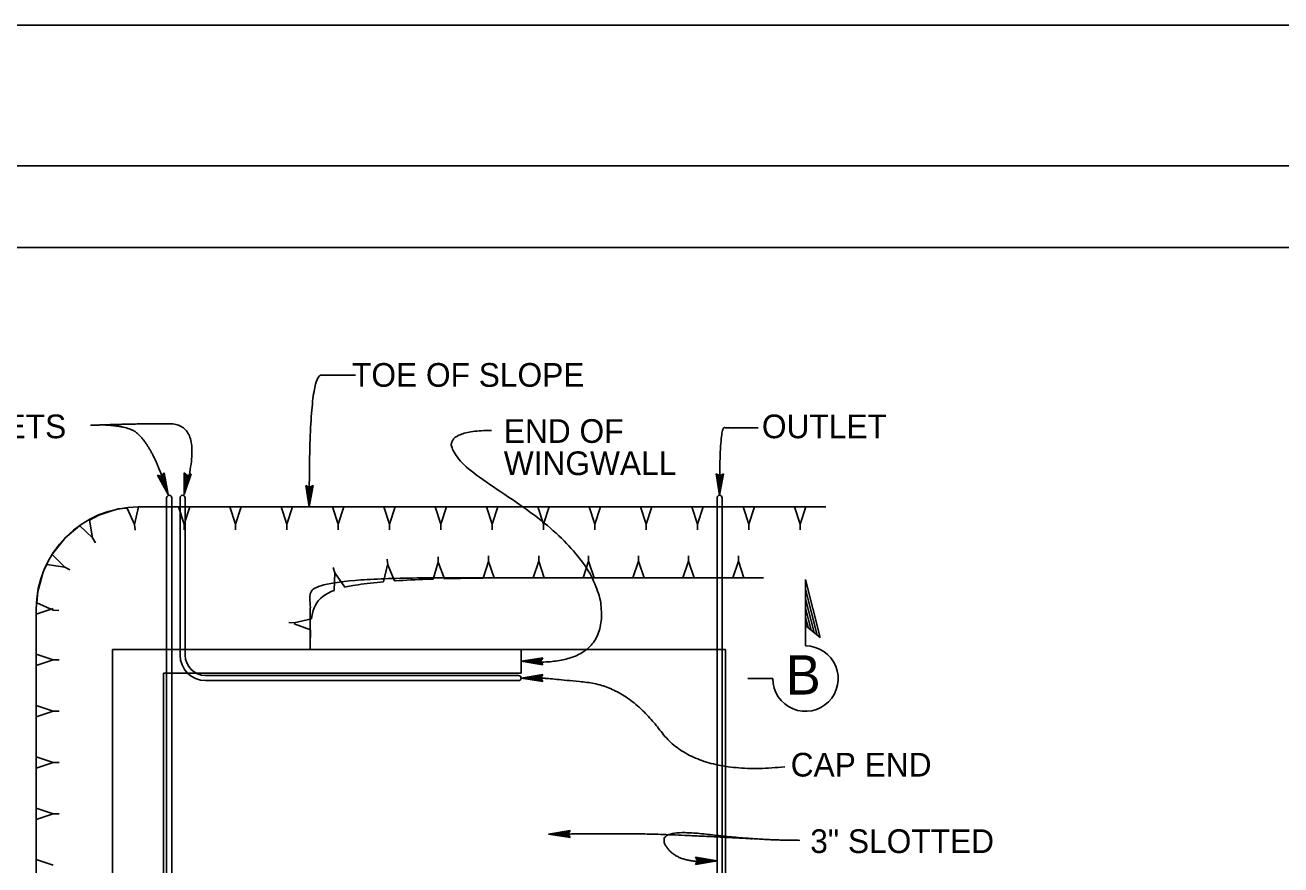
# Model space of a CAD drawing. Extents: x -893 to 867, y -474 to 712.
# Drawn here: x -690.5 to -306.4, y 455.1 to 712 of the extents above; entities that cross this region are included whole.
import ezdxf

# ---------------------------------------------------------------- set-up
doc = ezdxf.new("R2010")
doc.units = 0
for name, color, linetype in [('10 Sheet Format', 7, 'Continuous'), ('12 Coord Grid', 7, 'Continuous'), ('212 Leaders and Dim Lines', 7, 'Continuous'), ('214 Text and Titles', 7, 'Continuous'), ('238 Not Assigned', 7, 'Continuous'), ('239 Not Assigned', 7, 'Continuous'), ('240 Concrete', 7, 'Continuous')]:
    doc.layers.add(name, color=color, linetype=linetype)

msp = doc.modelspace()

# ---------------------------------------------------------------- linework, layer by layer
at = {"layer": '10 Sheet Format'}
for p, q in [((-863.46, 668.96), (836.55, 668.96)), ((-813.45, 643.96), (811.55, 643.96))]:
    msp.add_line(p, q, dxfattribs=at)
for points in [[(-893.46, -474.05), (866.55, -474.05), (866.55, 711.96), (-893.46, 711.96)], [(-863.46, -431.05), (836.55, -431.05), (836.55, 668.96), (-863.46, 668.96)]]:
    msp.add_lwpolyline(points, close=True, dxfattribs=at)
at = {"layer": '12 Coord Grid'}
for points in [[(-538.74, 512.27), (-534.05, 512.27), (-531.61, 512.27), (-506.22, 509.66), (-485.89, 482.27), (-458.11, 485.09)], [(-467.95, 463.09), (-494.46, 464.59), (-515.77, 464.71), (-530.36, 464.47)]]:
    msp.add_open_spline(points, degree=2, dxfattribs=at)
at = {"layer": '212 Leaders and Dim Lines'}
for p, q in [((-649.35, 574.16), (-649.98, 574.3)), ((-649.98, 574.3), (-646.75, 568.44)), ((-649.66, 574.23), (-646.75, 568.44)), ((-646.75, 568.44), (-649.35, 574.16)), ((-649.35, 574.16), (-648.71, 574.02)), ((-646.75, 568.44), (-649.03, 574.09)), ((-648.71, 574.02), (-648.31, 574.53)), ((-648.71, 574.02), (-646.75, 568.44)), ((-648.51, 574.27), (-646.75, 568.44)), ((-648.31, 574.53), (-647.9, 575.03)), ((-648.31, 574.53), (-646.75, 568.44)), ((-646.75, 568.44), (-648.1, 574.78)), ((-646.75, 568.44), (-647.9, 575.03)), ((-641.85, 575.07), (-641.87, 568.38)), ((-641.61, 574.86), (-641.87, 568.38)), ((-641.87, 568.38), (-639.68, 574.7)), ((-641.87, 568.38), (-641.37, 574.64)), ((-641.87, 568.38), (-639.98, 574.58)), ((-640.28, 574.46), (-641.87, 568.38)), ((-641.87, 568.38), (-641.12, 574.43)), ((-640.58, 574.34), (-641.87, 568.38)), ((-640.88, 574.22), (-641.87, 568.38)), ((-641.37, 574.64), (-641.85, 575.07)), ((-641.37, 574.64), (-640.88, 574.22)), ((-640.88, 574.22), (-640.28, 574.46)), ((-640.28, 574.46), (-639.68, 574.7)), ((-478.51, 574.42), (-479.06, 574.77)), ((-478.07, 568.15), (-479.06, 574.77)), ((-478.07, 568.15), (-478.79, 574.59)), ((-478.51, 574.42), (-478.07, 568.15)), ((-477.97, 574.07), (-478.51, 574.42)), ((-478.24, 574.24), (-478.07, 568.15)), ((-476.86, 574.73), (-478.07, 568.15)), ((-477.13, 574.56), (-478.07, 568.15)), ((-478.07, 568.15), (-477.41, 574.4)), ((-478.07, 568.15), (-477.69, 574.24)), ((-477.97, 574.07), (-478.07, 568.15)), ((-477.41, 574.4), (-477.97, 574.07)), ((-477.41, 574.4), (-476.86, 574.73)), ((-604.07, 570.85), (-604.62, 571.19)), ((-603.56, 564.59), (-604.62, 571.19)), ((-603.56, 564.59), (-604.35, 571.02)), ((-604.07, 570.85), (-603.56, 564.59)), ((-603.52, 570.51), (-604.07, 570.85)), ((-603.8, 570.68), (-603.56, 564.59)), ((-602.42, 571.18), (-603.56, 564.59)), ((-602.7, 571.01), (-603.56, 564.59)), ((-603.56, 564.59), (-602.97, 570.84)), ((-603.56, 564.59), (-603.25, 570.68)), ((-603.52, 570.51), (-603.56, 564.59)), ((-602.97, 570.84), (-603.52, 570.51)), ((-602.97, 570.84), (-602.42, 571.18)), ((-538.74, 517.38), (-532.14, 518.49)), ((-538.74, 517.38), (-532.31, 518.21)), ((-532.48, 517.94), (-538.74, 517.38)), ((-532.65, 517.66), (-538.74, 517.38)), ((-532.82, 517.38), (-538.74, 517.38)), ((-532.14, 516.28), (-538.74, 517.38)), ((-538.74, 517.38), (-532.48, 516.83)), ((-532.31, 516.56), (-538.74, 517.38)), ((-538.74, 517.38), (-532.65, 517.11)), ((-532.82, 517.38), (-532.48, 517.94)), ((-532.48, 516.83), (-532.82, 517.38)), ((-532.48, 517.94), (-532.14, 518.49)), ((-532.48, 516.83), (-532.14, 516.28)), ((-538.74, 512.27), (-532.14, 513.37)), ((-538.74, 512.27), (-532.31, 513.1)), ((-532.48, 512.82), (-538.74, 512.27)), ((-532.65, 512.54), (-538.74, 512.27)), ((-532.82, 512.27), (-538.74, 512.27)), ((-532.14, 511.17), (-538.74, 512.27)), ((-538.74, 512.27), (-532.48, 511.72)), ((-532.31, 511.44), (-538.74, 512.27)), ((-538.74, 512.27), (-532.65, 511.99)), ((-532.82, 512.27), (-532.48, 512.82)), ((-532.48, 511.72), (-532.82, 512.27)), ((-532.48, 512.82), (-532.14, 513.37)), ((-532.48, 511.72), (-532.14, 511.17)), ((-530.36, 464.47), (-523.78, 465.66)), ((-530.36, 464.47), (-523.95, 465.38)), ((-524.11, 465.1), (-530.36, 464.47)), ((-524.28, 464.82), (-530.36, 464.47)), ((-524.44, 464.54), (-524.11, 465.1)), ((-524.11, 465.1), (-523.78, 465.66)), ((-524.44, 464.54), (-530.36, 464.47)), ((-523.75, 463.45), (-530.36, 464.47)), ((-530.36, 464.47), (-524.1, 464)), ((-523.92, 463.72), (-530.36, 464.47)), ((-530.36, 464.47), (-524.27, 464.27)), ((-524.1, 464), (-524.44, 464.54)), ((-524.1, 464), (-523.75, 463.45)), ((-485.12, 456.89), (-485.46, 457.44)), ((-485.46, 457.44), (-478.85, 456.34)), ((-485.29, 457.16), (-478.85, 456.34)), ((-478.85, 456.34), (-485.46, 455.24)), ((-485.12, 455.79), (-485.46, 455.24)), ((-478.85, 456.34), (-485.29, 455.51)), ((-478.85, 456.34), (-485.12, 456.89)), ((-485.12, 456.89), (-484.78, 456.34)), ((-485.12, 455.79), (-478.85, 456.34)), ((-484.78, 456.34), (-485.12, 455.79)), ((-478.85, 456.34), (-484.95, 456.61)), ((-484.95, 456.06), (-478.85, 456.34)), ((-484.78, 456.34), (-478.85, 456.34))]:
    msp.add_line(p, q, dxfattribs=at)
for points in [[(-589.46, 604.88), (-595.99, 604.88), (-603.76, 604.95), (-603.56, 564.59)], [(-641.87, 568.38), (-635.33, 590.03), (-657.42, 590.07), (-670.53, 589.55)], [(-646.75, 568.44), (-649.25, 576.3), (-653.6, 584.75), (-658.52, 589.31), (-666.03, 589.67)], [(-538.74, 517.38), (-513.73, 515.2), (-514.64, 549.75), (-573.95, 587.71), (-547.86, 588.02)], [(-478.07, 568.15), (-478.07, 588.84), (-475.19, 588.84), (-466.24, 588.84)], [(-478.85, 456.34), (-490.71, 455.07), (-498.07, 466.4), (-466.49, 462.63), (-453.53, 462.63)]]:
    msp.add_open_spline(points, degree=2, dxfattribs=at)
at = {"layer": '214 Text and Titles'}
for p, q in [((-451.78, 542.36), (-447.27, 524.67)), ((-451.78, 522.09), (-451.78, 542.36)), ((-451.78, 539.45), (-448.21, 525.43)), ((-451.78, 536.54), (-449.14, 526.18)), ((-451.78, 533.63), (-450.08, 526.94)), ((-451.78, 530.72), (-451.01, 527.7)), ((-451.78, 528.32), (-447.27, 524.67)), ((-451.7, 522.09), (-451.7, 522.09)), ((-461.79, 512.09), (-469.4, 512.09))]:
    msp.add_line(p, q, dxfattribs=at)
msp.add_arc((-451.78, 512.09), 10, 179.9995, 90, dxfattribs=at)
at = {"layer": '238 Not Assigned'}
for p, q in [((-659.27, 564.24), (-657.02, 559.21)), ((-657.02, 559.21), (-655.8, 564.59)), ((-445.55, 564.59), (-655.83, 564.59)), ((-643.59, 564.59), (-641.84, 559.35)), ((-641.84, 559.35), (-640.1, 564.59)), ((-627.88, 564.59), (-626.14, 559.35)), ((-626.14, 559.35), (-624.39, 564.59)), ((-612.18, 564.59), (-610.44, 559.35)), ((-610.44, 559.35), (-608.69, 564.59)), ((-596.48, 564.59), (-594.73, 559.35)), ((-594.73, 559.35), (-592.99, 564.59)), ((-580.77, 564.59), (-579.03, 559.35)), ((-579.03, 559.35), (-577.28, 564.59)), ((-565.07, 564.59), (-563.32, 559.35)), ((-563.32, 559.35), (-561.58, 564.59)), ((-549.37, 564.59), (-547.62, 559.35)), ((-547.62, 559.35), (-545.88, 564.59)), ((-533.66, 564.59), (-531.92, 559.35)), ((-531.92, 559.35), (-530.17, 564.59)), ((-517.96, 564.59), (-516.21, 559.35)), ((-516.21, 559.35), (-514.47, 564.59)), ((-502.26, 564.59), (-500.51, 559.35)), ((-500.51, 559.35), (-498.77, 564.59)), ((-486.55, 564.59), (-484.81, 559.35)), ((-484.81, 559.35), (-483.06, 564.59)), ((-470.85, 564.59), (-469.1, 559.35)), ((-469.1, 559.35), (-467.36, 564.59)), ((-455.14, 564.59), (-453.4, 559.35)), ((-453.4, 559.35), (-451.65, 564.59)), ((-673.87, 558.92), (-669.83, 555.16)), ((-669.83, 555.16), (-670.81, 560.59)), ((-657.02, 559.21), (-656.84, 557.47)), ((-641.84, 559.35), (-641.84, 557.61)), ((-626.14, 559.35), (-626.14, 557.61)), ((-610.44, 559.35), (-610.44, 557.61)), ((-594.73, 559.35), (-594.73, 557.61)), ((-579.03, 559.35), (-579.03, 557.61)), ((-563.32, 559.35), (-563.32, 557.61)), ((-547.62, 559.35), (-547.62, 557.61)), ((-531.92, 559.35), (-531.92, 557.61)), ((-516.21, 559.35), (-516.21, 557.61)), ((-500.51, 559.35), (-500.51, 557.61)), ((-484.81, 559.35), (-484.81, 557.61)), ((-469.1, 559.35), (-469.1, 557.61)), ((-453.4, 559.35), (-453.4, 557.61)), ((-669.83, 555.16), (-669, 553.63)), ((-678.34, 546.13), (-682.21, 550.07)), ((-564.1, 547.69), (-564.15, 549.38)), ((-548.71, 547.95), (-548.73, 549.65)), ((-533.4, 547.99), (-533.4, 549.69)), ((-518.12, 547.99), (-518.12, 549.69)), ((-502.85, 547.99), (-502.85, 549.69)), ((-487.57, 547.99), (-487.57, 549.69)), ((-472.3, 547.99), (-472.3, 549.69)), ((-683.8, 546.96), (-678.34, 546.13)), ((-678.34, 546.13), (-676.79, 545.33)), ((-595.78, 544.45), (-596.28, 546.07)), ((-579.62, 546.91), (-580.9, 541.7)), ((-579.58, 546.91), (-579.71, 548.61)), ((-577.51, 541.96), (-579.58, 546.91)), ((-564.1, 547.69), (-565.65, 542.55)), ((-562.25, 542.65), (-564.1, 547.69)), ((-548.72, 547.95), (-550.37, 542.85)), ((-546.98, 542.87), (-548.71, 547.95)), ((-533.4, 547.99), (-535.1, 542.9)), ((-531.7, 542.9), (-533.4, 547.99)), ((-518.12, 547.99), (-519.82, 542.9)), ((-516.43, 542.9), (-518.12, 547.99)), ((-502.85, 547.99), (-504.55, 542.9)), ((-501.15, 542.9), (-502.85, 547.99)), ((-487.57, 547.99), (-489.27, 542.9)), ((-485.88, 542.9), (-487.57, 547.99)), ((-472.3, 547.99), (-473.99, 542.9)), ((-470.6, 542.9), (-472.3, 547.99)), ((-595.78, 544.45), (-595.91, 539.08)), ((-592.66, 540.08), (-595.78, 544.45)), ((-681.86, 533.07), (-686.93, 535.27)), ((-687.09, 531.78), (-681.86, 533.53)), ((-687.09, 533.33), (-687.09, 313.88)), ((-681.86, 533.07), (-680.12, 532.92)), ((-602.92, 530.36), (-608.15, 529.13)), ((-608.15, 529.13), (-609.84, 529.28)), ((-608.21, 528.88), (-603.19, 526.97)), ((-681.86, 517.83), (-687.09, 519.57)), ((-687.09, 516.08), (-681.86, 517.83)), ((-681.86, 517.83), (-680.11, 517.83)), ((-681.86, 502.12), (-687.09, 503.87)), ((-687.09, 500.38), (-681.86, 502.12)), ((-681.86, 502.12), (-680.11, 502.12)), ((-681.86, 486.42), (-687.09, 488.16)), ((-687.09, 484.67), (-681.86, 486.42)), ((-681.86, 486.42), (-680.11, 486.42)), ((-681.86, 470.71), (-687.09, 472.46)), ((-687.09, 468.97), (-681.86, 470.71)), ((-681.86, 470.71), (-680.11, 470.71)), ((-681.86, 455.01), (-687.09, 456.76))]:
    msp.add_line(p, q, dxfattribs=at)
for points in [[(-665.22, 562.98), (-667.98, 562.13), (-670.81, 560.59)], [(-659.27, 564.24), (-662.03, 563.97), (-665.22, 562.98)], [(-649.69, 564.59), (-655.8, 564.59)], [(-643.59, 564.59), (-649.69, 564.59)], [(-633.99, 564.59), (-640.1, 564.59)], [(-627.88, 564.59), (-633.99, 564.59)], [(-618.29, 564.59), (-624.39, 564.59)], [(-612.18, 564.59), (-618.29, 564.59)], [(-602.58, 564.59), (-608.69, 564.59)], [(-596.48, 564.59), (-602.58, 564.59)], [(-586.88, 564.59), (-592.99, 564.59)], [(-580.77, 564.59), (-586.88, 564.59)], [(-571.18, 564.59), (-577.28, 564.59)], [(-565.07, 564.59), (-571.18, 564.59)], [(-555.47, 564.59), (-561.58, 564.59)], [(-549.37, 564.59), (-555.47, 564.59)], [(-539.77, 564.59), (-545.88, 564.59)], [(-533.66, 564.59), (-539.77, 564.59)], [(-524.07, 564.59), (-530.17, 564.59)], [(-517.96, 564.59), (-524.07, 564.59)], [(-508.36, 564.59), (-514.47, 564.59)], [(-502.26, 564.59), (-508.36, 564.59)], [(-492.66, 564.59), (-498.77, 564.59)], [(-486.55, 564.59), (-492.66, 564.59)], [(-476.95, 564.59), (-483.06, 564.59)], [(-470.85, 564.59), (-476.95, 564.59)], [(-461.25, 564.59), (-467.36, 564.59)], [(-455.14, 564.59), (-461.25, 564.59)], [(-445.55, 564.59), (-451.65, 564.59)], [(-673.82, 558.84), (-678.22, 555.14), (-678.44, 554.87)], [(-678.44, 554.87), (-682.1, 550.27), (-682.21, 550.07)], [(-683.8, 546.96), (-684.94, 544.73), (-685.91, 541.26)], [(-586.8, 541.06), (-586.77, 541.07), (-585.82, 541.19), (-584.82, 541.3), (-583.83, 541.42), (-582.79, 541.52), (-581.73, 541.62), (-580.9, 541.7)], [(-577.51, 541.96), (-577.29, 541.98), (-576.12, 542.06), (-574.94, 542.13), (-573.75, 542.2), (-572.54, 542.26), (-571.58, 542.31)], [(-571.58, 542.31), (-571.31, 542.32), (-570.08, 542.38), (-568.83, 542.43), (-567.56, 542.48), (-566.3, 542.52), (-565.65, 542.54)], [(-562.25, 542.64), (-561.16, 542.67), (-559.86, 542.7), (-558.57, 542.73), (-557.27, 542.75), (-556.31, 542.77)], [(-556.31, 542.77), (-555.97, 542.77), (-554.67, 542.8), (-553.38, 542.81), (-552.09, 542.83), (-550.8, 542.84), (-550.37, 542.85)], [(-546.98, 542.87), (-545.73, 542.88), (-544.5, 542.88), (-543.26, 542.89), (-542.04, 542.89), (-541.04, 542.9)], [(-541.04, 542.9), (-540.85, 542.9), (-539.65, 542.9), (-538.48, 542.9), (-537.34, 542.9), (-536.2, 542.9), (-535.1, 542.9)], [(-531.7, 542.9), (-529.82, 542.9), (-527.91, 542.9), (-526, 542.9), (-525.76, 542.9)], [(-525.76, 542.9), (-524.2, 542.9), (-522.49, 542.9), (-520.78, 542.9), (-519.82, 542.9)], [(-516.43, 542.9), (-516.04, 542.9), (-514.54, 542.9), (-513.09, 542.9), (-511.63, 542.9), (-510.49, 542.9)], [(-510.49, 542.9), (-510.22, 542.9), (-508.82, 542.9), (-507.42, 542.9), (-506.04, 542.9), (-504.64, 542.9), (-504.55, 542.9)], [(-501.15, 542.9), (-500.42, 542.9), (-498.99, 542.9), (-497.53, 542.9), (-496.01, 542.9), (-495.21, 542.9)], [(-495.21, 542.9), (-494.49, 542.9), (-492.92, 542.9), (-491.32, 542.9), (-489.72, 542.9), (-489.27, 542.9)], [(-485.88, 542.9), (-484.85, 542.9), (-483.24, 542.9), (-481.66, 542.9), (-480.09, 542.9), (-479.93, 542.9)], [(-479.93, 542.9), (-478.55, 542.9), (-477.08, 542.9), (-475.61, 542.9), (-474.2, 542.9), (-473.99, 542.9)], [(-470.6, 542.9), (-470.39, 542.9), (-469.31, 542.9), (-468.23, 542.9), (-467.29, 542.9), (-466.5, 542.9), (-465.72, 542.9), (-465.09, 542.9), (-464.66, 542.9)], [(-685.91, 541.26), (-686.62, 538.73), (-686.93, 535.27)], [(-600.8, 535.83), (-600.72, 535.94), (-600.08, 536.56), (-599.45, 537.17), (-598.69, 537.71), (-597.77, 538.2), (-596.86, 538.69), (-595.9, 539.07)], [(-592.65, 540.04), (-591.89, 540.22), (-590.26, 540.52), (-589.45, 540.67), (-588.59, 540.81), (-587.68, 540.94), (-586.8, 541.06)], [(-602.91, 530.35), (-602.8, 531.07), (-602.57, 531.99), (-602.34, 532.91), (-602.04, 533.75), (-601.63, 534.51), (-601.22, 535.26), (-600.8, 535.83)], [(-687.09, 531.78), (-687.09, 525.68)], [(-603.25, 521.03), (-603.25, 522.57), (-603.25, 524), (-603.23, 525.31), (-603.2, 526.63), (-603.19, 526.97)], [(-687.09, 525.68), (-687.09, 519.57)], [(-687.09, 516.08), (-687.09, 509.97)], [(-687.09, 509.97), (-687.09, 503.87)], [(-687.09, 500.38), (-687.09, 494.27)], [(-687.09, 494.27), (-687.09, 488.16)], [(-687.09, 484.67), (-687.09, 478.57)], [(-687.09, 478.57), (-687.09, 472.46)], [(-687.09, 468.97), (-687.09, 462.86)], [(-687.09, 462.86), (-687.09, 456.76)]]:
    msp.add_lwpolyline(points, dxfattribs=at)
msp.add_arc((-655.83, 533.33), 31.26, 90, 180, dxfattribs=at)
msp.add_open_spline([(-603.25, 521.03), (-603.25, 533.37), (-603.25, 542.9), (-525.29, 542.9), (-499.6, 542.9), (-468.12, 542.9), (-464.66, 542.9)], degree=2, dxfattribs=at)
at = {"layer": '239 Not Assigned'}
for p, q in [((-647.19, 564.59), (-647.19, 333.04)), ((-645.63, 564.59), (-645.63, 333.04)), ((-643.09, 564.59), (-643.09, 519.3)), ((-641.52, 564.59), (-641.52, 519.3)), ((-478.85, 564.59), (-478.85, 339.89)), ((-477.29, 564.59), (-477.29, 339.89)), ((-635.27, 513.05), (-539.53, 513.05)), ((-635.27, 511.49), (-539.53, 511.49))]:
    msp.add_line(p, q, dxfattribs=at)
for centre, radius, start, end in [((-635.27, 519.3), 7.82, 180, 270), ((-635.27, 519.3), 6.25, 180, 270), ((-539.53, 512.27), 0.782, 270, 90)]:
    msp.add_arc(centre, radius, start, end, dxfattribs=at)
at = {"layer": '240 Concrete'}
for p, q in [((-647.19, 567.37), (-647.19, 564.59)), ((-645.63, 567.37), (-645.63, 564.59)), ((-643.09, 567.37), (-643.09, 564.59)), ((-641.52, 567.37), (-641.52, 564.59)), ((-478.85, 567.37), (-478.85, 564.59)), ((-477.29, 567.37), (-477.29, 564.59)), ((-663.78, 521.03), (-476.22, 521.03)), ((-663.78, 521.03), (-663.78, 327.22)), ((-538.74, 521.03), (-538.74, 513.74)), ((-476.22, 521.03), (-476.22, 333.47)), ((-648.15, 513.74), (-538.74, 513.74)), ((-648.15, 513.74), (-648.15, 333.47))]:
    msp.add_line(p, q, dxfattribs=at)
for centre in [(-646.41, 567.37), (-642.31, 567.37), (-478.07, 567.37)]:
    msp.add_arc(centre, 0.782, 0, 180, dxfattribs=at)

# ---------------------------------------------------------------- texts
at = {"layer": '214 Text and Titles'}
for s, height, p in [('TOE OF SLOPE', 7.247, (-590.49, 601.35)), ('OUTLETS', 7.247, (-722.59, 585.61)), ('END OF', 7.247, (-544.07, 584.19)), ('OUTLET', 7.247, (-465.12, 585.61)), ('WINGWALL', 7.247, (-544.07, 574.33)), ('B', 12.01, (-457.84, 507.22)), ('CAP END', 7.247, (-456.31, 482.14)), ('3" SLOTTED', 7.247, (-450.33, 458.75))]:
    msp.add_text(s, height=height, dxfattribs=at).set_placement(p)

doc.saveas('drawing.dxf')
